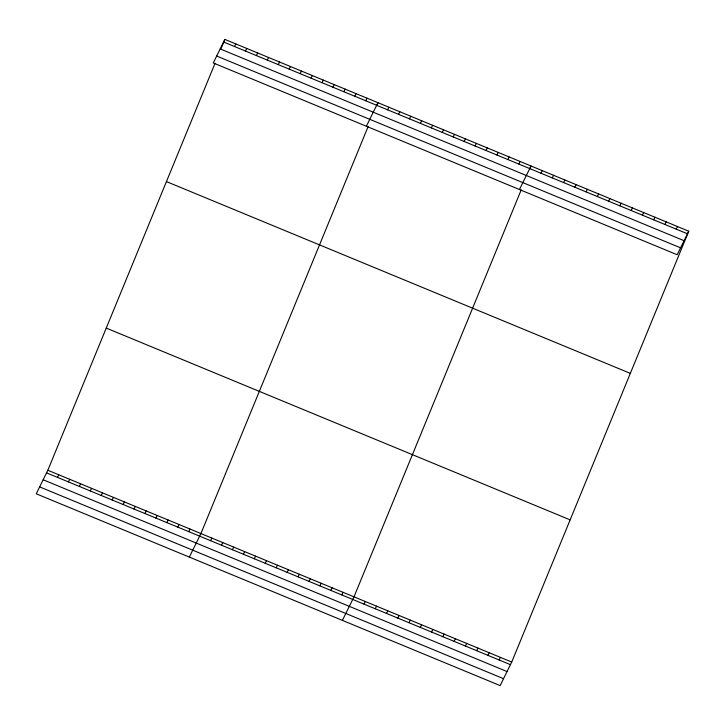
<?xml version="1.0" encoding="UTF-8"?>
<svg xmlns="http://www.w3.org/2000/svg" width="725" height="725" viewBox="0 0 725 725"><rect width="100%" height="100%" fill="white"/><g stroke="black" fill="none" stroke-linecap="round" stroke-linejoin="round"><path stroke-width="1.09" d="M688.75 231.203L677.168 254.738L213.277 62.948L224.859 39.404L688.75 231.203L511.723 662.052L500.141 685.596L36.25 493.798L47.832 470.262L215.053 63.274M221.188 48.358L224.859 39.404M368.137 126.558L200.916 533.555L189.334 557.09M376.719 105.678L377.942 102.696L366.361 126.232M521.221 189.85L353.999 596.847L342.417 620.382M529.803 168.97L531.026 165.989L519.444 189.524M234.519 46.527L235.797 43.926M245.449 51.049L246.727 48.448M256.387 55.571L257.665 52.97M57.492 477.385L58.77 474.784M267.326 60.084L268.603 57.492M68.422 481.907L69.7 479.307M278.255 64.607L279.533 62.015M79.36 486.421L80.638 483.829M289.193 69.129L290.471 66.537M90.29 490.943L91.568 488.351M300.123 73.651L301.401 71.05M101.228 495.465L102.506 492.864M311.061 78.173L312.339 75.572M112.157 499.987L113.435 497.386M321.991 82.695L323.268 80.094M123.096 504.509L124.374 501.908M332.929 87.218L334.207 84.617M134.025 509.032L135.312 506.431M343.868 91.731L345.145 89.139M144.964 513.545L146.242 510.953M354.797 96.253L356.075 93.661M155.902 518.067L157.18 515.475M365.735 100.775L367.013 98.174M166.832 522.589L168.109 519.997M177.77 527.111L179.048 524.51M387.603 109.819L388.881 107.218M188.699 531.633L189.977 529.033M398.532 114.342L399.81 111.741M409.471 118.855L410.749 116.263M210.567 540.678L211.845 538.077M420.4 123.377L421.687 120.785M221.506 545.191L222.783 542.599M431.339 127.899L432.617 125.298M232.444 549.713L233.722 547.121M442.277 132.421L443.555 129.82M243.373 554.235L244.651 551.634M453.207 136.943L454.484 134.343M254.312 558.757L255.59 556.157M464.145 141.466L465.423 138.865M265.241 563.28L266.519 560.679M475.074 145.988L476.352 143.387M276.18 567.802L277.458 565.201M486.013 150.501L487.291 147.909M287.109 572.315L288.387 569.723M496.942 155.023L498.22 152.431M298.048 576.837L299.325 574.245M507.881 159.545L509.158 156.944M308.986 581.359L310.264 578.758M518.819 164.067L520.097 161.467M319.915 585.882L321.193 583.281M330.854 590.404L332.132 587.803M541.013 173.248L542.291 170.647M341.783 594.926L343.061 592.325M552.278 177.906L553.556 175.305M563.552 182.564L564.829 179.963M363.986 604.097L365.264 601.505M574.816 187.222L576.094 184.621M375.251 608.755L376.529 606.163M586.081 191.88L587.359 189.279M386.516 613.413L387.793 610.822M597.346 196.538L598.623 193.938M397.78 618.072L399.058 615.48M608.61 201.188L609.888 198.596M409.045 622.73L410.332 620.138M619.875 205.846L621.153 203.254M420.319 627.388L421.597 624.796M631.14 210.504L632.418 207.912M431.583 632.046L432.861 629.454M642.404 215.162L643.682 212.57M442.848 636.704L444.126 634.112M653.678 219.82L654.956 217.228M454.113 641.362L455.391 638.77M664.943 224.478L666.221 221.886M465.377 646.02L466.655 643.419M676.207 229.136L677.485 226.544M476.642 650.678L477.92 648.077M487.907 655.337L489.185 652.736M499.181 659.995L500.458 657.394M223.581 42.005L687.472 233.794M220.183 48.919L684.074 240.709M216.684 56.033L680.567 247.823M166.442 181.594L630.333 373.384M106.249 328.081L570.14 519.87M47.832 470.262L511.723 662.052M46.554 472.863L510.445 664.653M43.156 479.769L507.038 671.558M39.648 486.892L503.54 678.682"/></g></svg>
